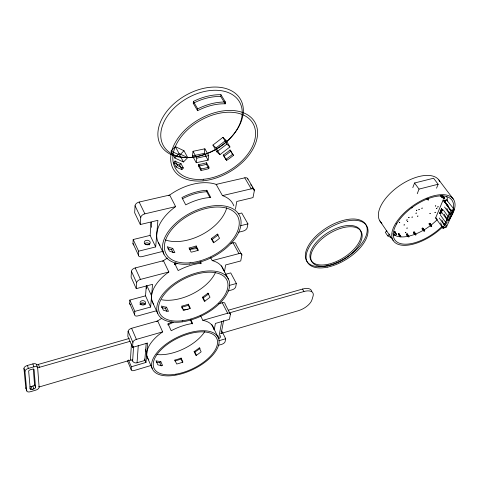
<?xml version="1.0" encoding="UTF-8"?>
<svg xmlns="http://www.w3.org/2000/svg" width="479" height="479" viewBox="0 0 479 479"><rect width="100%" height="100%" fill="white"/><g stroke="black" fill="none" stroke-linecap="round" stroke-linejoin="round"><path stroke-width="0.72" d="M449.374 212.149L449.086 215.412L451.08 213.742L454.2 209.377L446.38 199.707L444.195 201.012L443.123 200.024L435.603 217.987L443.039 228.184L446.386 227.268L454.2 209.377L450.787 210.287L443.039 228.184L440.578 222.861M440.446 211.167C439.321 212.586 442.398 213.538 440.476 211.455L440.47 212.383L440.446 211.167L441.327 212.365L441.111 212.832A0.856 0.473 74.7 0 1 440.86 212.951L440.512 212.7M444.374 223.711L444.362 225.124L446.512 224.998L445.931 226.447L443.039 228.184L443.105 226.31M444.548 207.024L449.368 213.574L451.08 213.742L449.661 219.244L448.392 220.711L446.578 221.196L446.859 217.969M171.943 321.948A36.093 18.184 -25.5 0 0 168.033 323.882L168.021 324.936A34.368 17.316 -25.5 0 1 173.248 322.379M176.062 262.761A38.865 21.316 -26.3 0 0 174.673 263.48L174.649 264.725A37.015 20.298 -26.3 0 1 177.434 263.3M174.895 360.064L174.877 360.956A36.123 18.16 -25.6 0 0 181.074 358.993L181.104 358.106A34.404 17.292 -25.6 0 1 174.895 360.064L176.703 364.04A34.506 17.208 -25.6 0 0 182.93 362.07L181.104 358.106M440.656 212.862L440.417 211.856M190.013 308.739L188.307 305.231L188.349 304.189A37.051 20.268 -26.3 0 1 181.673 306.153L183.649 310.272A37.176 20.184 -26.3 0 0 190.343 308.29L188.349 304.189M197.977 250.804L196.115 247.188L196.168 245.978A39.949 23.758 -27.5 0 1 188.995 247.93L191.151 252.17A40.092 23.669 -27.5 0 0 198.348 250.2L196.168 245.978M148.783 359.879A36.188 18.106 -25.6 0 1 162.656 331.857L157.687 320.948L131.599 328.289A3.575 1.88 -23.8 0 0 128.115 331.276L127.833 336.336L132.563 347.395L147.61 343.042L145.981 362.429L131.342 366.776L131.162 369.59A3.479 1.712 -23.9 0 0 134.294 370.489L151.394 365.369M156.711 310.691L137.988 315.877A3.742 2.012 -24.2 0 1 134.623 314.667L129.653 303.381L129.839 300.064L145.532 295.842L146.281 285.999M153.669 304.195A38.985 21.232 -26.3 0 1 168.865 271.964L163.429 260.696L135.216 267.935A3.862 2.215 -24.2 0 0 131.432 271.27L131.102 277.203L136.258 288.651L152.538 284.334L150.628 307.039L134.827 311.374L134.623 314.667M163.297 251.247L142 256.63A4.03 2.359 -24.7 0 1 138.377 255.038L132.976 243.404L133.186 239.536L150.119 235.399L151.119 222.25L151.065 223.968A41.637 25.136 -27.4 0 0 151.43 227.327M160.088 245.326A42.038 24.896 -27.5 0 1 156.705 235.548L156.771 233.842A42.038 24.896 -27.5 0 1 175.637 206.617L169.68 195.049L139.161 202.048A4.167 2.617 -25 0 0 135.054 205.778L134.671 212.754L140.299 224.531L157.908 220.322L155.675 246.924L138.617 251.188L138.377 255.038M209.958 197.582L206.748 191.726L206.832 190.283A41.901 24.974 -27.5 0 0 181.918 197.599L185.732 204.868A42.152 24.824 -27.5 0 1 210.766 197.444L206.832 190.283M38.907 386.403L39.098 386.948A14.891 7.514 -20.5 0 0 40.853 386.487L130.438 360.118L131.432 343.85M132.563 347.395L132.881 342.377L128.115 331.276M136.258 288.651L136.629 282.754L131.432 271.27M140.299 224.531L140.736 217.586L135.054 205.778M193.259 103.272L193.378 101.434A46.373 30.71 -30.1 0 1 220.933 94.71L225.399 102.015L225.226 103.817A44.451 29.099 -30.1 0 0 197.576 110.697L193.259 103.272A44.158 29.243 -30.1 0 1 220.765 96.518L220.933 94.71M133.593 346.227L132.641 361.004A3.449 2.886 0.7 0 0 137.054 362.771L144.796 360.477L146.209 343.221M197.576 110.697L197.701 108.859L193.378 101.434M441.351 209.562L441.877 210.203A0.82 0.449 74.7 0 1 441.967 210.76L441.752 211.275L441.836 209.73C439.644 209.269 442.506 210.389 441.8 210.928M137.054 362.771L138.275 345.515M198.534 166.039L198.647 164.531A44.212 29.219 -30.1 0 0 206.527 162.776L208.97 167.117L208.844 168.614A46.613 30.596 -30.1 0 1 200.952 170.404L198.534 166.039A46.427 30.686 -30.1 0 0 206.407 164.273L206.527 162.776M200.952 170.404L201.066 168.895L198.647 164.531M441.069 212.898L441.327 212.365L441.069 212.898L440.273 212.185M192.486 155.914L193.025 151.31L204.862 148.795L208.706 155.567L208.09 160.154L196.264 162.734L192.486 155.914L204.264 153.388L204.862 148.795M196.264 162.734L196.821 158.142L193.025 151.31M444.602 223.651L444.362 225.124L439.219 217.993M449.661 219.244L446.847 219.388L447.236 216.921M213.448 328.552L213.7 327.115M214.293 329.744L215.394 323.433L229.423 319.373L230.393 314.362L225.028 303.937A3.407 1.76 -27.3 0 0 222.292 302.782L218.765 303.77M224.394 272.102L225.651 264.941L240.739 260.941L241.871 255.091L235.973 244.356A3.67 2.06 -28.6 0 0 233.063 242.835L230.908 243.392M235.423 209.221L236.776 201.479L253.002 197.605L254.325 190.774L253.607 189.552M221.765 321.373L218.598 338.611A3.305 2.712 9.8 0 0 220.526 335.611M220.585 333.749A1.647 1.353 10.2 0 1 221.208 333.402L223.585 320.601M221.813 331.037L225.675 338.737L225.13 341.557A3.311 1.611 -27 0 1 221.759 344.317L218.28 345.359M225.172 274.395L230.734 272.898L236.369 283.496L235.74 286.765A3.557 1.874 -27.9 0 1 232.093 289.825L227.896 290.987M238.177 213.874L241.733 213.005L247.912 223.879L247.182 227.681A3.832 2.179 -29.4 0 1 243.236 231.07L238.303 232.315M440.937 210.173L441.291 209.61L441.836 209.73M441.153 209.844L441.033 210.305M426.765 199.013L427.867 198.983L427.981 198.48M412.802 187.63L414.557 182.996L433.597 178.23L438.135 184.253L436.531 188.211M417.251 193.732L419.035 189.103L438.135 184.253M439.596 213.191L440.159 212.778C439.165 210.556 442.368 216.047 439.596 213.191L440.662 213.945M440.476 211.455L440.417 212.257M441.129 211.029L441.057 211.562L441.231 211.161M396.205 223.927L396.396 223.777M452.182 212.005L452.865 210.556L450.607 210.706L444.195 201.012L452.182 212.005L449.368 213.574L446.793 208.323M445.674 201.006L446.38 199.707M173.703 162.513L175.075 161.004A44.212 29.219 -30.1 0 0 180.96 163.567L183.343 167.985L181.978 169.476A46.613 30.596 -30.1 0 1 176.074 166.961L173.703 162.513A46.427 30.686 -30.1 0 0 179.595 165.051L181.978 169.476M176.074 166.961L177.458 165.447L175.075 161.004M179.595 165.051L180.96 163.567M168.015 248.733A41.948 24.95 -27.5 0 0 171.548 249.643L172.739 248.356L174.865 252.649A40.092 23.669 -27.5 0 1 169.386 251.014L167.267 246.697A39.949 23.758 -27.5 0 0 172.739 248.356M161.519 307.548A38.907 21.286 -26.3 0 0 165.435 308.344L166.536 307.195L168.482 311.362A37.176 20.184 -26.3 0 1 163.375 310.194L161.429 306.009A37.051 20.268 -26.3 0 0 166.536 307.195M171.051 151.077L175.308 146.64L183.972 150.729L187.738 157.597L183.469 161.986L174.769 158.01L171.051 151.077L179.739 155.106L183.469 161.986M174.769 158.01L179.062 153.561L187.738 157.597M179.739 155.106L183.972 150.729M156.423 362.142A36.123 18.16 -25.6 0 0 159.782 362.603L160.8 361.573L162.591 365.603A34.506 17.208 -25.6 0 1 157.825 364.818L156.04 360.771A34.404 17.292 -25.6 0 0 160.8 361.573M386.864 230.866L385.284 232.273L387.756 235.913L391.092 237.542M387.756 235.913L389.87 234.033M393.199 235.674L394.253 234.74M441.644 212.251L446.847 219.388L449.727 216.849L448.104 216.49L443.309 209.946M440.716 195.677L441.919 197.234L442.734 196.564L441.967 195.498M442.398 197.126L443.602 198.683L444.416 198.013L442.877 195.893M442.662 196.725L442.997 196.522M212.91 145.089L222.909 137.365L225.986 140.257L229.944 146.951L219.921 154.657L216.801 151.837L212.91 145.089L216.029 147.927L219.921 154.657M216.029 147.927L225.986 140.257M216.801 151.837L226.872 144.083L229.944 146.951M441.919 197.234L442.333 197.534L443.063 196.971L442.907 196.438M443.602 198.683L444.009 198.983L444.74 198.42L443.386 196.3M443.141 197.36L443.566 197.204L443.362 196.935M218.837 340.773L225.675 338.737M221.208 333.402L298.495 310.649A12.867 6.245 -29.8 0 0 311.985 299.728L313.074 296.088A12.927 6.311 -29.9 0 0 303.949 291.519L302.518 289.059L228.387 310.2M32.093 389.445L33.853 388.93A1.85 0.922 -20.4 0 0 35.542 387.469L34.111 369.692A1.898 0.976 -20.2 0 0 32.219 369.213L30.405 369.734A1.904 0.976 -20.1 0 0 28.674 371.249L30.243 389.026A1.856 0.922 -20.3 0 0 32.093 389.445L31.111 386.559A1.85 0.928 -20.2 0 1 29.979 386.673M31.111 386.559L32.871 386.044A1.85 0.928 -20.3 0 0 34.548 384.583L33.279 368.992M26.776 390.864L24.95 371.453A3.814 1.958 -20 0 1 28.417 368.399L33.883 366.842A3.796 1.952 -20.2 0 1 37.661 367.806L39.116 387.23A3.694 1.838 -20.4 0 1 35.757 390.146L30.482 391.702A3.706 1.844 -20.2 0 1 26.776 390.864L25.806 387.966L23.95 368.507A3.802 1.964 -19.9 0 1 27.411 365.459L32.865 363.908A3.79 1.958 -20.1 0 1 36.644 364.89L36.644 364.95A14.939 7.622 -20.4 0 1 38.446 364.375L129.24 338.479M132.881 342.377A3.61 1.856 -24 0 1 136.401 339.377L162.656 331.857M200.545 315.697L202.827 320.349L227.657 313.236A3.431 1.736 -27.4 0 1 230.393 314.362M36.644 364.89L37.667 367.872A14.969 7.598 -20.5 0 1 39.47 367.291L130.18 341.305M229.77 312.769L303.949 291.519M229.381 285.412L236.369 283.496M440.536 211.814L441.093 211.664M136.629 282.754A3.898 2.191 -24.4 0 1 140.455 279.407L168.865 271.964M210.538 257.391L212.221 260.612L238.961 253.613A3.706 2.036 -28.6 0 1 241.871 255.091M443.907 200.677L444.757 201.797L445.32 201.653M240.751 225.669L247.912 223.879M140.736 217.586A4.209 2.593 -25.2 0 1 144.892 213.838L175.637 206.617M247.871 179.29A3.964 2.401 -30.5 0 0 244.751 177.829L216.155 184.391L222.442 195.624L251.236 188.858A4.006 2.377 -30.5 0 1 254.325 190.774M196.821 158.142L208.706 155.567M435.603 217.987L436.83 218.298M440.399 212.52L440.818 212.754M194.917 352.059A36.123 18.16 -25.6 0 0 200.09 348.329L199.276 347.868A34.404 17.292 -25.6 0 1 194.097 351.604L194.917 352.059L196.468 355.34M392.774 233.854L395.337 235.309M208.808 293.747L207.94 293.16A37.051 20.268 -26.3 0 1 202.348 297.261L203.222 297.842L204.964 301.327M212.179 239.326A41.948 24.95 -27.5 0 0 218.214 234.83L217.298 234.099A39.949 23.758 -27.5 0 1 211.251 238.602L212.179 239.326L213.766 242.32M441.458 209.616L441.877 210.203M225.747 159.339L226.711 160.315A46.613 30.596 -30.1 0 0 233.507 155.292L230.022 150.005A44.212 29.219 -30.1 0 1 223.244 155.028L225.747 159.339A44.385 29.135 -30.1 0 0 232.554 154.298L233.507 155.292M223.244 155.028L226.711 160.315M441.764 210.257L442.081 210.592L441.428 209.808M446.895 204.533L448.697 206.557M427.268 198.905L428.244 200.036L427.513 198.761M442.512 197.156L444.009 198.983M440.83 195.701L442.333 197.534M442.734 196.564L443.063 196.971M444.416 198.013L444.74 198.42M398.738 234.051L400.935 236.866L399.001 233.818M426.981 198.408L428.244 200.036M394.193 231.8L396.408 234.698L394.462 231.561M444.195 201.012L446.446 204.024L445.883 202.839M406.33 234.159L408.485 236.997L406.426 233.92M394.594 231.992L396.768 234.848L394.858 231.752M438.872 179.978L453.26 199.007M413.341 232.249L415.497 235.105L413.437 232.016M443.368 197.222L443.297 197.126A0.874 0.425 -35.7 0 0 443.578 196.366A0.874 0.425 -35.7 0 0 442.62 196.606M429.1 223.813L431.226 226.657L429.01 223.669M444.757 201.797L448.637 207M443.123 200.024L450.787 210.287M398.312 233.884L400.492 236.8L398.582 233.65M414.018 232.04L416.101 234.848L414.107 231.806M446.883 204.611L448.625 206.964M447.081 218.945L448.392 220.711L447.194 218.897M422.113 228.507L424.208 231.339L422.023 228.363M414.557 182.996L419.035 189.103M440.429 215.131L445.602 222.268L447.224 222.603L444.362 225.124L441.848 219.903M407 233.968L409.06 236.824L407.09 233.734M429.753 223.352L431.753 226.214L429.663 223.202M422.771 228.058L424.765 230.95L422.682 227.914M379.865 220.915L393.127 240.404M220.765 96.518L225.226 103.817M254.169 189.6L247.673 178.601M222.909 137.365L226.872 144.083M250.721 184.666L251.445 185.888M252.164 187.109L252.882 188.331M230.022 150.005L232.554 154.298M244.751 177.829L251.236 188.858M204.264 153.388L208.09 160.154M206.407 164.273L208.844 168.614M233.063 242.835L238.961 253.613M175.308 146.64L179.062 153.561M217.298 234.099L219.544 238.279A40.092 23.669 -27.5 0 1 213.478 242.793L211.251 238.602M221.418 265.773L228.399 279.012M222.292 302.782L227.657 313.236M200.653 261.911L201.306 263.181A39.08 21.16 -26.3 0 0 178.152 270.557L174.673 263.48M199.941 261.869L200.917 263.767M207.94 293.16L209.994 297.225A37.176 20.184 -26.3 0 1 204.383 301.333L202.348 297.261M211.724 324.379L218.28 337.587A36.488 17.873 -25.7 0 1 175.398 375.201A36.488 17.873 -25.7 0 1 162.357 347.119A36.488 17.873 -25.7 0 1 218.28 337.587M171.548 249.643L173.063 252.708M444.302 214.155L446.847 219.388M139.161 202.048L144.892 213.838M158.226 242.398L163.986 254.253M150.119 235.399L155.675 246.924M190.852 319.786L192.63 323.475A36.278 18.04 -25.6 0 0 171.201 330.732L168.033 323.882M190.217 319.595L192.289 323.9M182.487 308.967L181.643 307.201A38.907 21.286 -26.3 0 0 188.307 305.231M199.276 347.868L201.156 351.796A34.506 17.208 -25.6 0 1 195.959 355.544L194.097 351.604M165.435 308.344L166.824 311.32M133.186 239.536L138.617 251.188M181.074 358.993L182.595 362.298M147.029 285.993L151.568 295.86M151.693 300.345L157.789 313.655M135.216 267.935L140.455 279.407M145.532 295.842L150.628 307.039M159.782 362.603L161.273 365.956M129.839 300.064L134.827 311.374M145.287 349.448L146.784 352.867M146.239 354.825L152.19 368.495M131.599 328.289L136.401 339.377M144.52 359.046L145.981 362.429M440.027 212.167L440.728 213.796M132.066 359.639L132.641 361.004A1.73 1.449 0.1 0 0 130.438 360.118M128.474 359.957L131.342 366.776M127.45 360.741L131.162 369.59M38.446 364.375L39.47 367.291M32.865 363.908L33.883 366.842M34.548 384.583L35.542 387.469M27.411 365.459L28.417 368.399M32.871 386.044L33.853 388.93M23.95 368.507L24.95 371.453M29.854 387.864L30.243 389.026M230.98 151.005A46.427 30.686 -30.1 0 1 224.208 156.016M208.97 167.117A44.385 29.135 -30.1 0 1 201.066 168.895M183.343 167.985A44.385 29.135 -30.1 0 1 177.458 165.447M197.701 108.859A46.679 30.56 -30.1 0 1 225.399 102.015M226.806 207.599A39.697 23.902 -27.4 0 1 201.898 234.632A39.697 23.902 -27.4 0 1 165.309 239.931M196.115 247.188A41.948 24.95 -27.5 0 1 189.391 249.056M182.373 198.803A39.907 23.782 -27.5 0 1 206.748 191.726M222.442 195.624A42.038 24.896 -27.5 0 1 233.83 205.88M168.74 195.743A41.637 25.136 -27.4 0 1 216.939 184.678M133.976 244.943A3.994 2.383 -24.5 0 1 132.976 243.404M144.484 243.859A3 2.275 3.9 0 1 149.64 244.021M145.245 244.512A5.976 4.539 3.9 0 1 149.286 244.901M212.221 260.612A38.985 21.232 -26.3 0 1 223.597 270.845M146.682 288.819A38.637 21.465 -26.2 0 1 146.34 285.664M162.561 261.324A38.637 21.465 -26.2 0 1 167.416 258.067M190.169 249.361A38.637 21.465 -26.2 0 1 196.953 248.661M130.593 304.65A3.706 2.03 -24 0 1 129.653 303.381M140.06 304.267A2.778 2.221 2.7 0 1 142.664 302.824A2.778 2.221 2.7 0 1 145.293 304.327M140.107 304.279A5.532 4.431 2.6 0 1 144.778 304.357M215.466 272.467A36.841 20.417 -26.2 0 1 161.645 299.746M208.479 294.016A38.907 21.286 -26.3 0 1 203.222 297.842M26.477 388.828A3.7 1.85 -20.2 0 1 25.806 387.966M302.518 289.059A12.903 6.329 -29.9 0 1 311.841 291.639M156.627 321.714A35.895 18.334 -25.5 0 1 161.579 318.421M183.056 310.057A35.895 18.334 -25.5 0 1 188.097 309.344M204.808 331.51A34.219 17.43 -25.5 0 1 156.926 354.55M202.827 320.349A36.188 18.106 -25.6 0 1 213.748 329.432M442.883 226.747A36.512 17.657 -34.7 0 1 392.672 239.572A36.512 17.657 -34.7 0 1 428.843 197.342A36.512 17.657 -34.7 0 1 449.679 218.813M381.925 223.238A35.919 18.112 -34.9 0 1 398.396 186.469A35.919 18.112 -34.9 0 1 439.83 181.589M441.991 226.459A34.769 16.813 -34.7 0 1 395.51 240.703A34.769 16.813 -34.7 0 1 419.927 202.443A34.769 16.813 -34.7 0 1 453.182 208.922M446.53 196.276A32.841 16.094 -34.7 0 1 447.464 200.958M437.393 219.466A32.841 16.094 -34.7 0 1 393.343 234.243M443.823 201.024A0.886 0.431 -35.6 0 1 444.847 200.946M444.763 201.264A0.886 0.431 -35.6 0 1 444.44 201.629M422.993 229.213A0.76 0.359 -34.4 0 1 422.221 229.076A0.76 0.359 -34.4 0 1 423.256 228.339A0.76 0.359 -34.4 0 1 423.179 229.076M442.818 197.462A0.874 0.425 -35.7 0 1 442.207 197.108M441.369 195.893A0.88 0.431 -35.7 0 1 440.518 195.654M406.719 220.16L407.168 219.915L406.719 220.16M407.455 221.645L407.91 221.418L407.461 221.627M408.659 217.694L409.102 217.448L408.659 217.694M411.964 217.203L412.419 216.987L411.976 217.167M399.336 222.651L399.797 222.436L399.342 222.633M416.437 210.377L416.898 210.161L416.437 210.359M417.562 216.233L418.017 216.017L417.568 216.197M418.82 209.754L419.269 209.509L418.82 209.754M404.036 225.01L404.48 224.771L404.036 224.992M421.849 208.293L422.298 208.048L421.855 208.275M405.426 232.74L405.857 232.501L405.426 232.74M406.869 228.196L407.324 227.986L406.881 228.166M411.778 207.874L412.233 207.635L411.784 207.856M415.958 213.269L416.407 213.029L415.97 213.233M429.897 213.592L430.346 213.383L429.897 213.574M435.399 206.036L435.848 205.802L435.405 206.018M434.956 212.496L435.399 212.263L434.962 212.478M436.465 208.491L436.902 208.245L436.465 208.491M437.722 206.988L438.171 206.754L437.722 206.988M440.8 210.335L440.536 210.946L440.83 210.616L441.434 212.119L441.68 211.532L440.8 210.335M441.536 208.575L441.291 209.161L441.572 208.862L442.356 209.928L441.536 208.575M440.237 212.951L440.075 213.329L440.788 213.754L440.075 213.329L440.788 213.754L440.237 212.951M203.03 180.834A47.038 30.381 -30.1 0 0 256.067 124.696A47.038 30.381 -30.1 0 0 183.313 131.695A47.038 30.381 -30.1 0 0 203.03 180.834M190.229 157.477A46.044 30.86 -30.1 0 0 241.691 101.787A46.044 30.86 -30.1 0 0 169.901 107.739A46.044 30.86 -30.1 0 0 190.229 157.477M191.648 157.328A43.906 29.363 -30.1 0 0 240.65 104.218A43.906 29.363 -30.1 0 0 172.189 110.062A43.906 29.363 -30.1 0 0 191.648 157.328M203.695 179.254A44.792 28.932 -30.1 0 0 254.104 125.749A44.792 28.932 -30.1 0 0 184.78 132.533A44.792 28.932 -30.1 0 0 203.695 179.254M327.804 267.084A34.787 17.837 -32 0 0 367.291 227.088A34.787 17.837 -32 0 0 316.104 238.117A34.787 17.837 -32 0 0 327.804 267.084M327.031 265.821A34.751 17.861 -32 0 0 366.453 225.831A34.751 17.861 -32 0 0 315.302 236.818A34.751 17.861 -32 0 0 327.031 265.821M328.881 265.534A28.902 14.777 -32 0 0 361.519 232.309A28.902 14.777 -32 0 0 318.906 241.697A28.902 14.777 -32 0 0 328.881 265.534M328.109 264.27A28.872 14.801 -32 0 0 360.687 231.052A28.872 14.801 -32 0 0 318.104 240.404A28.872 14.801 -32 0 0 328.109 264.27M189.439 264.097A42.439 24.639 -27.6 0 0 240.272 217.34A42.439 24.639 -27.6 0 0 175.613 223.37A42.439 24.639 -27.6 0 0 189.439 264.097M190.139 262.773A40.416 23.465 -27.6 0 0 238.47 218.208A40.416 23.465 -27.6 0 0 176.859 224.04A40.416 23.465 -27.6 0 0 190.139 262.773M145.43 244.296A3.012 2.275 4 0 0 150.232 242.901A3.012 2.275 4 0 0 146.077 240.398A3.012 2.275 4 0 0 145.43 244.296M141.155 304.578A2.784 2.221 2.7 0 0 145.604 303.171A2.784 2.221 2.7 0 0 141.766 300.77A2.784 2.221 2.7 0 0 141.155 304.578M182.152 321.846A39.332 20.986 -26.4 0 0 228.824 279.94A39.332 20.986 -26.4 0 0 168.686 287.987A39.332 20.986 -26.4 0 0 182.152 321.846M182.774 320.691A37.458 19.986 -26.4 0 0 227.154 280.76A37.458 19.986 -26.4 0 0 169.853 288.49A37.458 19.986 -26.4 0 0 182.774 320.691M175.955 374.189A34.751 17.022 -25.7 0 0 216.736 338.354A34.751 17.022 -25.7 0 0 163.459 347.491A34.751 17.022 -25.7 0 0 175.955 374.189M398.989 234.991A0.766 0.371 -33.8 0 0 399.773 234.087A0.766 0.371 -33.8 0 0 398.648 234.447A0.766 0.371 -33.8 0 0 398.989 234.991M394.864 232.926A0.772 0.377 -33.8 0 0 395.648 232.016A0.772 0.377 -33.8 0 0 394.51 232.375A0.772 0.377 -33.8 0 0 394.864 232.926M429.687 224.645A0.76 0.365 -34.7 0 0 430.483 223.741A0.76 0.365 -34.7 0 0 429.382 224.094A0.76 0.365 -34.7 0 0 429.687 224.645M414.042 233.159A0.76 0.365 -34.1 0 0 414.832 232.261A0.76 0.365 -34.1 0 0 413.724 232.614A0.76 0.365 -34.1 0 0 414.042 233.159M407.03 235.081A0.76 0.365 -34 0 0 407.815 234.183A0.76 0.365 -34 0 0 406.701 234.536A0.76 0.365 -34 0 0 407.03 235.081"/></g></svg>
